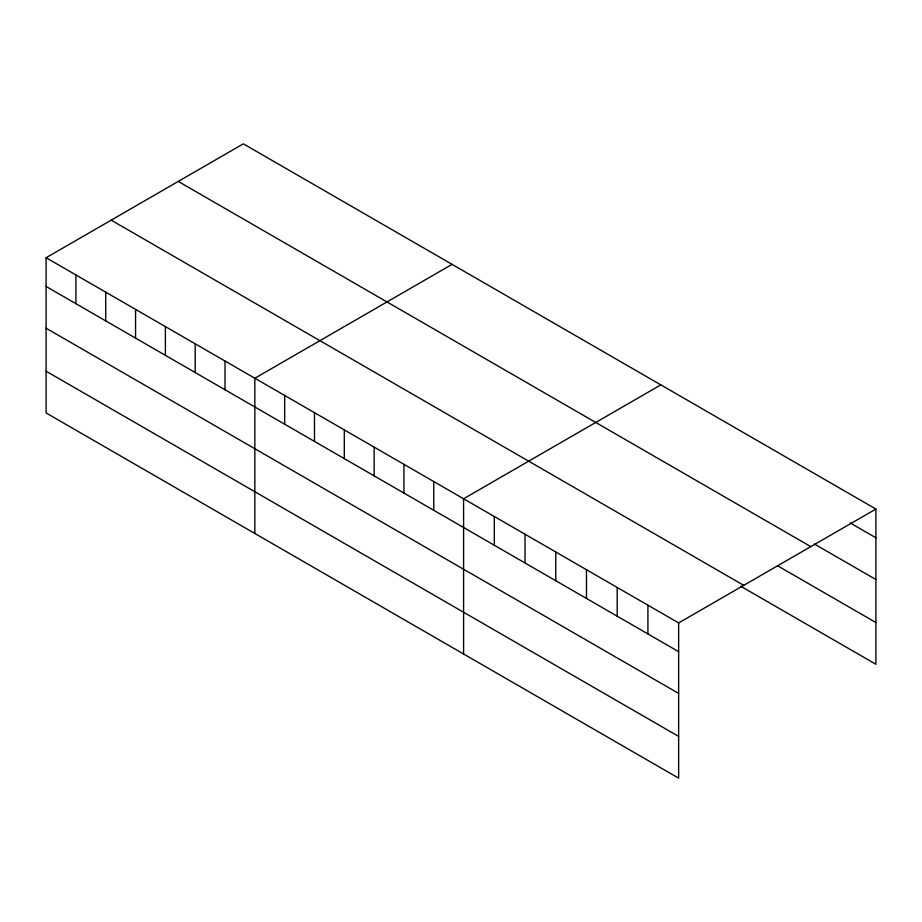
<?xml version="1.0" encoding="UTF-8"?>
<svg xmlns="http://www.w3.org/2000/svg" width="922" height="922" viewBox="0 0 922 922"><rect width="100%" height="100%" fill="white"/><g stroke="black" fill="none" stroke-linecap="round" stroke-linejoin="round"><path stroke-width="1.38" d="M46.1 257.734L678.65 622.926L678.65 778.156L46.1 412.952L46.1 257.734L243.35 143.844L875.9 509.048L875.9 664.266L740.712 586.219M452.091 264.36L254.841 378.239L254.841 533.469M660.832 384.877L463.582 498.756L463.582 653.986M678.65 622.926L875.9 509.048M850.096 522.889L875.9 537.791M814.449 544.049L875.9 579.523M178.257 181.427L810.807 546.631M777.58 565.774L875.9 622.534M111.193 220.151L743.743 585.343M46.1 286.465L678.65 651.67M46.1 328.209L678.65 693.413M46.1 371.209L678.65 736.413M647.924 605.189L647.924 633.933M617.198 587.452L617.198 616.196M586.484 569.715L586.484 598.459M555.759 551.978L555.759 580.722M525.033 534.241L525.033 562.973M494.307 516.504L494.307 545.236M433.766 481.549L433.766 510.281M403.94 464.331L403.94 493.074M374.125 447.112L374.125 475.856M344.298 429.894L344.298 458.637M314.483 412.676L314.483 441.419M284.668 395.457L284.668 424.201M225.026 361.032L225.026 389.764M195.199 343.814L195.199 372.557M165.384 326.595L165.384 355.339M135.557 309.377L135.557 338.12M105.742 292.159L105.742 320.902M75.915 274.94L75.915 303.684"/></g></svg>
